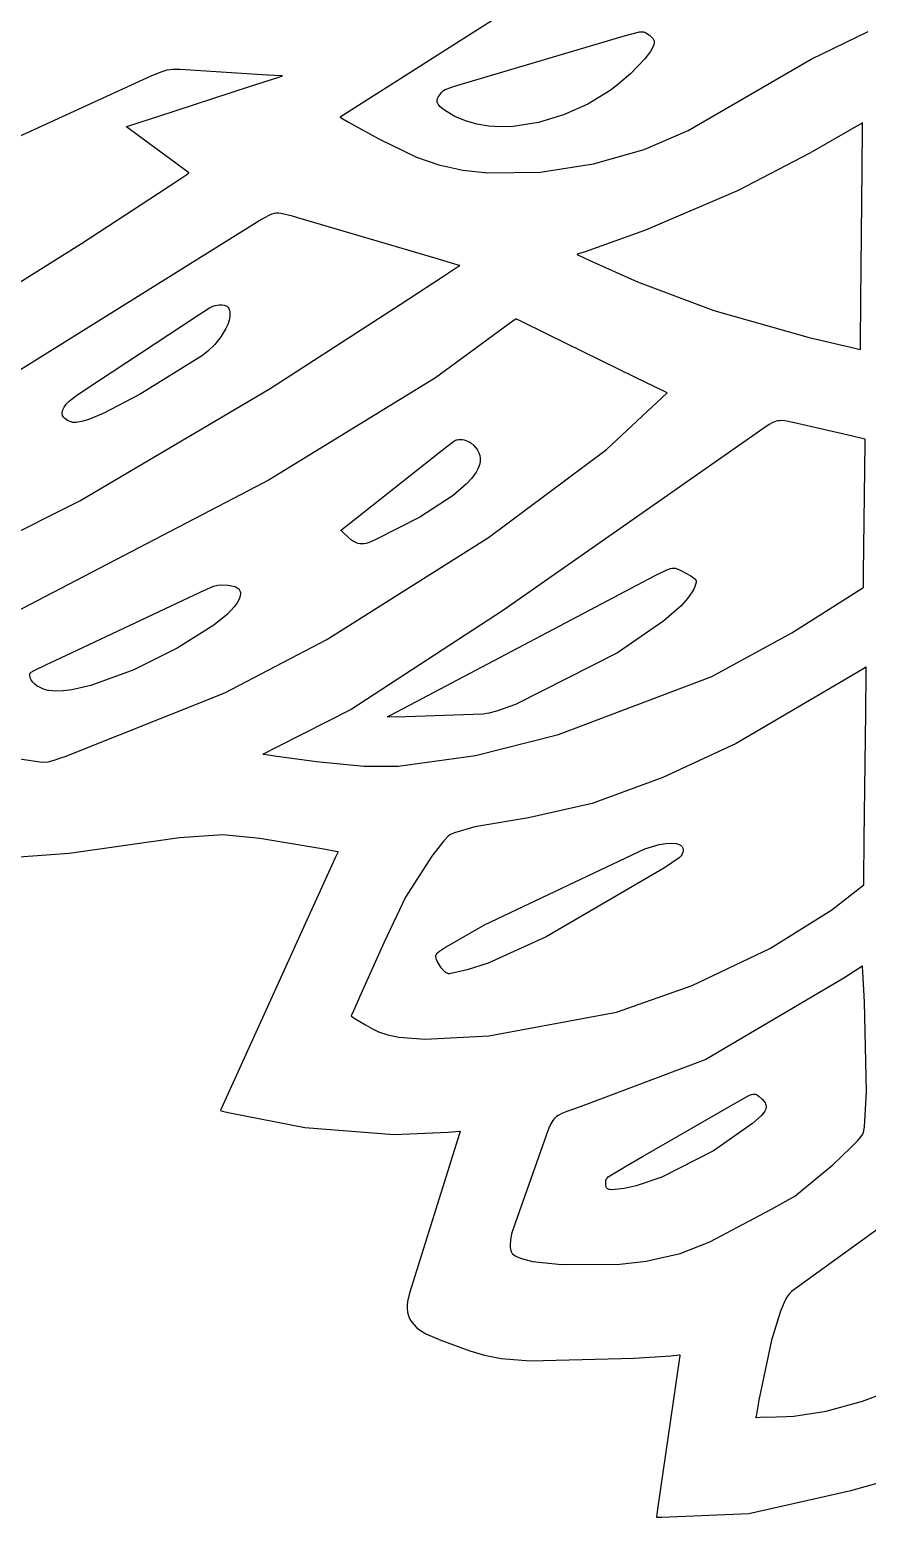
# Model space of a CAD drawing. Extents: x -12.8 to 12.7, y -1.7 to 5.4.
# Drawn here: x -6.621 to -4.652, y -0.181 to 3.315 of the extents above; entities that cross this region are included whole.
import ezdxf

# ---------------------------------------------------------------- set-up
doc = ezdxf.new("R2010")
doc.units = 0

msp = doc.modelspace()

# ---------------------------------------------------------------- linework, layer by layer
at = {"layer": 'Layer 1', "color": 7, "linetype": 'CONTINUOUS'}
for p, q in [((-5.507859, 3.353047), (-5.882815, 3.114495)), ((-5.588386, 3.192429), (-5.22065, 3.300898)), ((-5.22065, 3.300898), (-5.187844, 3.309513)), ((-5.187844, 3.309513), (-5.18324, 3.310065)), ((-5.18324, 3.310065), (-5.179526, 3.310036)), ((-5.179526, 3.310036), (-5.177915, 3.309815)), ((-5.177915, 3.309815), (-5.176424, 3.30946)), ((-5.176424, 3.30946), (-5.175017, 3.308976)), ((-5.175017, 3.308976), (-5.172319, 3.307636)), ((-5.172319, 3.307636), (-5.164302, 3.30203)), ((-5.164302, 3.30203), (-5.160605, 3.298937)), ((-5.160605, 3.298937), (-5.157655, 3.29598)), ((-5.157655, 3.29598), (-5.155423, 3.29312)), ((-5.155423, 3.29312), (-5.154567, 3.291713)), ((-5.154567, 3.291713), (-5.15388, 3.290314)), ((-5.15388, 3.290314), (-5.153359, 3.288918)), ((-5.153359, 3.288918), (-5.152999, 3.28752)), ((-5.152999, 3.28752), (-5.152797, 3.286115)), ((-4.783941, 3.245306), (-4.650082, 3.310476)), ((-5.161878, 3.26403), (-5.174889, 3.246813)), ((-5.157113, 3.272035), (-5.161878, 3.26403)), ((-5.153788, 3.279452), (-5.157113, 3.272035)), ((-5.153787, 3.279454), (-5.153788, 3.279452)), ((-5.153783, 3.279466), (-5.153787, 3.279454)), ((-5.153749, 3.279561), (-5.153783, 3.279466)), ((-5.153499, 3.280317), (-5.153749, 3.279561)), ((-5.153104, 3.281804), (-5.153499, 3.280317)), ((-5.152853, 3.283262), (-5.153104, 3.281804)), ((-5.152749, 3.284698), (-5.152853, 3.283262)), ((-5.152797, 3.286115), (-5.152749, 3.284698)), ((-6.299234, 3.219592), (-6.313265, 3.215472)), ((-6.285092, 3.221325), (-6.299234, 3.219592)), ((-6.26793, 3.221219), (-6.285092, 3.221325)), ((-6.075041, 3.20919), (-6.26793, 3.221219)), ((-5.174889, 3.246813), (-5.209007, 3.211449)), ((-5.073063, 3.077677), (-4.783941, 3.245306)), ((-6.336732, 3.205362), (-7.321144, 2.754786)), ((-6.336722, 3.205367), (-6.336732, 3.205362)), ((-6.336391, 3.205521), (-6.336722, 3.205367)), ((-6.335083, 3.206128), (-6.336391, 3.205521)), ((-6.330097, 3.208415), (-6.335083, 3.206128)), ((-6.313265, 3.215472), (-6.330097, 3.208415)), ((-6.104725, 3.181024), (-6.035874, 3.203386)), ((-6.032426, 3.20651), (-6.075041, 3.20919)), ((-6.035874, 3.203386), (-6.028979, 3.205625)), ((-6.028237, 3.206247), (-6.032426, 3.20651)), ((-6.028979, 3.205625), (-6.027485, 3.206111)), ((-6.027366, 3.206192), (-6.028237, 3.206247)), ((-6.027485, 3.206111), (-6.027259, 3.206184)), ((-6.027283, 3.206187), (-6.027366, 3.206192)), ((-6.027262, 3.206185), (-6.027283, 3.206187)), ((-6.027257, 3.206185), (-6.027262, 3.206185)), ((-6.027259, 3.206184), (-6.027256, 3.206185)), ((-6.027256, 3.206185), (-6.027257, 3.206185)), ((-6.027256, 3.206185), (-6.027256, 3.206185)), ((-6.027256, 3.206185), (-6.027256, 3.206185)), ((-6.027256, 3.206185), (-6.027256, 3.206185)), ((-6.027256, 3.206185), (-6.027256, 3.206185)), ((-5.625081, 3.181468), (-5.601244, 3.188636)), ((-5.601244, 3.188636), (-5.588386, 3.192429)), ((-5.242802, 3.182272), (-5.256379, 3.172111)), ((-5.209007, 3.211449), (-5.242802, 3.182272)), ((-6.31758, 3.11189), (-6.104725, 3.181024)), ((-5.663416, 3.147076), (-5.66341, 3.148561)), ((-5.66326, 3.145604), (-5.663416, 3.147076)), ((-5.66341, 3.148561), (-5.663245, 3.150064)), ((-5.663245, 3.150064), (-5.662919, 3.15159)), ((-5.662919, 3.15159), (-5.662435, 3.153143)), ((-5.662435, 3.153143), (-5.660995, 3.156346)), ((-5.660995, 3.156346), (-5.65893, 3.159708)), ((-5.65893, 3.159708), (-5.652958, 3.167052)), ((-5.652958, 3.167052), (-5.650781, 3.169346)), ((-5.650781, 3.169346), (-5.647998, 3.171818)), ((-5.647998, 3.171818), (-5.644626, 3.174028)), ((-5.644626, 3.174028), (-5.640076, 3.176213)), ((-5.640076, 3.176213), (-5.625081, 3.181468)), ((-5.256379, 3.172111), (-5.309058, 3.140145)), ((-6.385932, 3.089689), (-6.31758, 3.11189)), ((-5.882815, 3.114495), (-5.891157, 3.108952)), ((-5.662941, 3.144142), (-5.66326, 3.145604)), ((-5.66246, 3.142685), (-5.662941, 3.144142)), ((-5.661814, 3.141228), (-5.66246, 3.142685)), ((-5.661004, 3.139768), (-5.661814, 3.141228)), ((-5.658885, 3.136818), (-5.661004, 3.139768)), ((-5.656095, 3.1338), (-5.658885, 3.136818)), ((-5.652628, 3.130681), (-5.656095, 3.1338)), ((-5.643632, 3.123994), (-5.652628, 3.130681)), ((-5.621932, 3.111224), (-5.643632, 3.123994)), ((-5.366022, 3.114577), (-5.425277, 3.096621)), ((-5.309058, 3.140145), (-5.366022, 3.114577)), ((-6.394224, 3.086996), (-6.394222, 3.086997)), ((-6.394223, 3.086995), (-6.394224, 3.086996)), ((-6.394224, 3.086996), (-6.394224, 3.086996)), ((-6.394224, 3.086996), (-6.394224, 3.086996)), ((-6.394224, 3.086996), (-6.394224, 3.086996)), ((-6.394224, 3.086996), (-6.394224, 3.086996)), ((-6.394132, 3.086928), (-6.394223, 3.086995)), ((-6.394222, 3.086997), (-6.394214, 3.086999)), ((-6.394214, 3.086999), (-6.394181, 3.08701)), ((-6.394181, 3.08701), (-6.394048, 3.087053)), ((-6.393532, 3.086485), (-6.394132, 3.086928)), ((-6.394048, 3.087053), (-6.392651, 3.087507)), ((-6.390763, 3.08444), (-6.393532, 3.086485)), ((-6.392651, 3.087507), (-6.385932, 3.089689)), ((-6.363106, 3.064022), (-6.390763, 3.08444)), ((-5.891208, 3.108917), (-5.891209, 3.108917)), ((-5.891209, 3.108917), (-5.891209, 3.108917)), ((-5.891209, 3.108917), (-5.891209, 3.108917)), ((-5.891209, 3.108917), (-5.891209, 3.108917)), ((-5.891209, 3.108917), (-5.891209, 3.108917)), ((-5.891209, 3.108917), (-5.891209, 3.108917)), ((-5.891209, 3.108917), (-5.891208, 3.108917)), ((-5.891205, 3.10892), (-5.891208, 3.108917)), ((-5.891208, 3.108917), (-5.891206, 3.108916)), ((-5.891206, 3.108916), (-5.891199, 3.108911)), ((-5.891157, 3.108952), (-5.891205, 3.10892)), ((-5.891199, 3.108911), (-5.891119, 3.108864)), ((-5.891119, 3.108864), (-5.890723, 3.108631)), ((-5.890723, 3.108631), (-5.889022, 3.107633)), ((-5.889022, 3.107633), (-5.871471, 3.097486)), ((-5.871471, 3.097486), (-5.800554, 3.058399)), ((-5.596855, 3.100549), (-5.621932, 3.111224)), ((-5.570357, 3.09299), (-5.596855, 3.100549)), ((-5.542687, 3.088394), (-5.570357, 3.09299)), ((-5.514095, 3.086611), (-5.542687, 3.088394)), ((-5.48483, 3.087489), (-5.514095, 3.086611)), ((-5.425277, 3.096621), (-5.48483, 3.087489)), ((-5.176622, 3.033601), (-5.073063, 3.077677)), ((-4.677864, 3.087216), (-4.786887, 3.024746)), ((-4.666464, 3.094014), (-4.677864, 3.087216)), ((-4.663765, 3.095638), (-4.666464, 3.094014)), ((-4.66412, 2.987871), (-4.663243, 3.085162)), ((-4.663215, 3.09597), (-4.663765, 3.095638)), ((-4.663243, 3.085162), (-4.663162, 3.094244)), ((-4.663163, 3.096001), (-4.663215, 3.09597)), ((-4.66315, 3.096009), (-4.663163, 3.096001)), ((-4.663162, 3.094244), (-4.663147, 3.095909)), ((-4.663147, 3.096011), (-4.66315, 3.096009)), ((-4.663146, 3.096012), (-4.663147, 3.096011)), ((-4.663147, 3.095909), (-4.663146, 3.096007)), ((-4.663146, 3.096007), (-4.663146, 3.096012)), ((-4.663146, 3.096012), (-4.663146, 3.096012)), ((-4.663146, 3.096012), (-4.663146, 3.096012)), ((-4.663146, 3.096012), (-4.663146, 3.096012)), ((-4.663146, 3.096012), (-4.663146, 3.096012)), ((-4.663146, 3.096012), (-4.663146, 3.096012)), ((-6.277606, 3.000899), (-6.363106, 3.064022)), ((-5.800554, 3.058399), (-5.71167, 3.015203)), ((-5.71167, 3.015203), (-5.659343, 2.997248)), ((-5.295998, 2.999549), (-5.176622, 3.033601)), ((-4.786887, 3.024746), (-4.955286, 2.936733)), ((-6.25015, 2.980628), (-6.277606, 3.000899)), ((-6.265828, 2.965519), (-6.251705, 2.974911)), ((-6.251705, 2.974911), (-6.248057, 2.977342)), ((-6.247451, 2.978636), (-6.25015, 2.980628)), ((-6.248057, 2.977342), (-6.247131, 2.977961)), ((-6.24689, 2.978222), (-6.247451, 2.978636)), ((-6.247131, 2.977961), (-6.246897, 2.978117)), ((-6.246897, 2.978117), (-6.246838, 2.978156)), ((-6.246836, 2.978182), (-6.24689, 2.978222)), ((-6.246838, 2.978156), (-6.246824, 2.978166)), ((-6.246823, 2.978172), (-6.246836, 2.978182)), ((-6.246824, 2.978166), (-6.24682, 2.978168)), ((-6.24682, 2.97817), (-6.246823, 2.978172)), ((-6.246819, 2.978169), (-6.24682, 2.97817)), ((-6.24682, 2.978168), (-6.246819, 2.978169)), ((-6.246819, 2.978169), (-6.246819, 2.978169)), ((-6.246819, 2.978169), (-6.246819, 2.978169)), ((-6.246819, 2.978169), (-6.246819, 2.978169)), ((-6.246819, 2.978169), (-6.246819, 2.978169)), ((-6.246819, 2.978169), (-6.246819, 2.978169)), ((-6.246819, 2.978169), (-6.246819, 2.978169)), ((-6.246819, 2.978169), (-6.246819, 2.978169)), ((-5.659343, 2.997248), (-5.603238, 2.985132)), ((-5.603238, 2.985132), (-5.54421, 2.978496)), ((-5.54421, 2.978496), (-5.420811, 2.980222)), ((-5.420811, 2.980222), (-5.295998, 2.999549)), ((-4.666901, 2.679054), (-4.66412, 2.987871)), ((-6.318568, 2.930634), (-6.265828, 2.965519)), ((-6.499508, 2.812534), (-6.318568, 2.930634)), ((-4.955286, 2.936733), (-5.173701, 2.843534)), ((-6.076435, 2.868859), (-6.080269, 2.866489)), ((-6.069419, 2.873032), (-6.076435, 2.868859)), ((-6.057373, 2.879202), (-6.069419, 2.873032)), ((-6.05199, 2.881248), (-6.057373, 2.879202)), ((-6.046799, 2.882633), (-6.05199, 2.881248)), ((-6.041622, 2.883381), (-6.046799, 2.882633)), ((-6.036283, 2.883516), (-6.041622, 2.883381)), ((-6.030604, 2.883063), (-6.036283, 2.883516)), ((-6.003164, 2.876502), (-6.030604, 2.883063)), ((-5.990963, 2.872907), (-6.003164, 2.876502)), ((-5.665369, 2.776981), (-5.990963, 2.872907)), ((-6.080587, 2.866291), (-6.843571, 2.391052)), ((-6.080579, 2.866296), (-6.080587, 2.866291)), ((-6.080517, 2.866335), (-6.080579, 2.866296)), ((-6.080269, 2.866489), (-6.080517, 2.866335)), ((-5.173701, 2.843534), (-5.317711, 2.792224)), ((-6.913573, 2.552934), (-6.499508, 2.812534)), ((-5.615918, 2.762412), (-5.665369, 2.776981)), ((-5.611236, 2.761033), (-5.615918, 2.762412)), ((-5.334068, 2.786923), (-5.334075, 2.786921)), ((-5.334075, 2.786921), (-5.334075, 2.786921)), ((-5.334075, 2.786921), (-5.334075, 2.786921)), ((-5.334075, 2.786921), (-5.334075, 2.786921)), ((-5.334075, 2.786921), (-5.334075, 2.786921)), ((-5.334075, 2.786921), (-5.334075, 2.786921)), ((-5.334075, 2.786921), (-5.334074, 2.786921)), ((-5.334074, 2.786921), (-5.334071, 2.786919)), ((-5.334071, 2.786919), (-5.33406, 2.786914)), ((-5.33392, 2.78697), (-5.334068, 2.786923)), ((-5.33406, 2.786914), (-5.333944, 2.786856)), ((-5.333944, 2.786856), (-5.333366, 2.786568)), ((-5.331401, 2.787772), (-5.33392, 2.78697)), ((-5.333366, 2.786568), (-5.330867, 2.785331)), ((-5.317711, 2.792224), (-5.331401, 2.787772)), ((-5.330867, 2.785331), (-5.30458, 2.772633)), ((-5.30458, 2.772633), (-5.192009, 2.722105)), ((-5.749896, 2.668983), (-5.648621, 2.735346)), ((-5.648621, 2.735346), (-5.62021, 2.754067)), ((-5.62021, 2.754067), (-5.612721, 2.759013)), ((-5.612721, 2.759013), (-5.6108, 2.760283)), ((-5.610271, 2.760748), (-5.611236, 2.761033)), ((-5.6108, 2.760283), (-5.610313, 2.760605)), ((-5.610313, 2.760605), (-5.610191, 2.760686)), ((-5.61018, 2.760721), (-5.610271, 2.760748)), ((-5.610191, 2.760686), (-5.61016, 2.760706)), ((-5.610157, 2.760715), (-5.61018, 2.760721)), ((-5.61016, 2.760706), (-5.610152, 2.760711)), ((-5.610151, 2.760713), (-5.610157, 2.760715)), ((-5.610152, 2.760711), (-5.61015, 2.760712)), ((-5.61015, 2.760713), (-5.610151, 2.760713)), ((-5.61015, 2.760713), (-5.61015, 2.760713)), ((-5.61015, 2.760713), (-5.61015, 2.760713)), ((-5.61015, 2.760713), (-5.61015, 2.760713)), ((-5.61015, 2.760712), (-5.61015, 2.760713)), ((-5.61015, 2.760713), (-5.61015, 2.760713)), ((-5.61015, 2.760713), (-5.61015, 2.760713)), ((-5.61015, 2.760713), (-5.61015, 2.760713)), ((-5.61015, 2.760712), (-5.61015, 2.760712)), ((-5.192009, 2.722105), (-5.012931, 2.654785)), ((-6.227378, 2.642665), (-6.198607, 2.661025)), ((-6.198607, 2.661025), (-6.190976, 2.664958)), ((-6.190976, 2.664958), (-6.187975, 2.666089)), ((-6.187975, 2.666089), (-6.185185, 2.666844)), ((-6.185185, 2.666844), (-6.175914, 2.668094)), ((-6.175914, 2.668094), (-6.169627, 2.668228)), ((-6.169627, 2.668228), (-6.164168, 2.667563)), ((-6.164168, 2.667563), (-6.161762, 2.666899)), ((-6.161762, 2.666899), (-6.159578, 2.665997)), ((-6.159578, 2.665997), (-6.15762, 2.664845)), ((-6.15762, 2.664845), (-6.155894, 2.663429)), ((-6.155894, 2.663429), (-6.154406, 2.661738)), ((-6.154406, 2.661738), (-6.153159, 2.659758)), ((-6.153159, 2.659758), (-6.152158, 2.657477)), ((-6.152158, 2.657477), (-6.151409, 2.654882)), ((-6.056085, 2.471679), (-5.749896, 2.668983)), ((-4.667817, 2.577301), (-4.666901, 2.679054)), ((-6.459312, 2.48985), (-6.227378, 2.642665)), ((-6.155656, 2.622295), (-6.159938, 2.612587)), ((-6.152627, 2.631916), (-6.155656, 2.622295)), ((-6.151028, 2.641107), (-6.152627, 2.631916)), ((-6.151409, 2.654882), (-6.150917, 2.65196)), ((-6.150686, 2.648699), (-6.151028, 2.641107)), ((-6.150917, 2.65196), (-6.150686, 2.648699)), ((-5.480104, 2.634134), (-5.496673, 2.621651)), ((-5.478595, 2.635273), (-5.480104, 2.634134)), ((-5.478287, 2.635506), (-5.478595, 2.635273)), ((-5.478258, 2.635528), (-5.478287, 2.635506)), ((-5.47825, 2.635534), (-5.478258, 2.635528)), ((-5.478249, 2.635535), (-5.47825, 2.635534)), ((-5.478248, 2.635535), (-5.478249, 2.635535)), ((-5.478245, 2.635534), (-5.478248, 2.635535)), ((-5.478248, 2.635535), (-5.478248, 2.635535)), ((-5.478248, 2.635535), (-5.478248, 2.635535)), ((-5.478248, 2.635535), (-5.478248, 2.635535)), ((-5.478248, 2.635535), (-5.478248, 2.635535)), ((-5.478026, 2.635427), (-5.478245, 2.635534)), ((-5.476577, 2.634718), (-5.478026, 2.635427)), ((-5.46989, 2.631448), (-5.476577, 2.634718)), ((-5.403118, 2.598797), (-5.46989, 2.631448)), ((-5.012931, 2.654785), (-4.788721, 2.591136)), ((-6.171578, 2.593398), (-6.186176, 2.575337)), ((-6.159938, 2.612587), (-6.171578, 2.593398)), ((-5.496673, 2.621651), (-5.66692, 2.496562)), ((-5.196688, 2.497852), (-5.403118, 2.598797)), ((-4.788721, 2.591136), (-4.667941, 2.563535)), ((-6.202362, 2.55939), (-6.214915, 2.549378)), ((-6.186176, 2.575337), (-6.202362, 2.55939)), ((-4.667941, 2.563551), (-4.66794, 2.5636)), ((-4.667941, 2.563539), (-4.667941, 2.563551)), ((-4.667941, 2.563536), (-4.667941, 2.563539)), ((-4.667941, 2.563535), (-4.667941, 2.563536)), ((-4.667941, 2.563536), (-4.667941, 2.563536)), ((-4.667941, 2.563535), (-4.667941, 2.563535)), ((-4.667941, 2.563535), (-4.667941, 2.563535)), ((-4.66794, 2.5636), (-4.667936, 2.564114)), ((-4.667936, 2.564114), (-4.667913, 2.566639)), ((-4.667913, 2.566639), (-4.667817, 2.577301)), ((-6.214915, 2.549378), (-6.361408, 2.457975)), ((-6.484536, 2.473228), (-6.459312, 2.48985)), ((-5.66692, 2.496562), (-6.058444, 2.257102)), ((-5.1304, 2.465437), (-5.196688, 2.497852)), ((-6.524321, 2.445279), (-6.511323, 2.455258)), ((-6.511323, 2.455258), (-6.484536, 2.473228)), ((-6.503636, 2.207645), (-6.056085, 2.471679)), ((-6.361408, 2.457975), (-6.44857, 2.412949)), ((-5.26545, 2.328367), (-5.122358, 2.461504)), ((-5.123884, 2.46225), (-5.1304, 2.465437)), ((-5.122529, 2.461587), (-5.123884, 2.46225)), ((-5.1224, 2.461525), (-5.122529, 2.461587)), ((-5.122369, 2.461509), (-5.1224, 2.461525)), ((-5.122361, 2.461505), (-5.122369, 2.461509)), ((-5.122359, 2.461504), (-5.122361, 2.461505)), ((-5.122358, 2.461504), (-5.122359, 2.461504)), ((-5.122358, 2.461504), (-5.122358, 2.461504)), ((-5.122358, 2.461504), (-5.122358, 2.461504)), ((-6.544948, 2.415332), (-6.544512, 2.418362)), ((-6.544896, 2.412406), (-6.544948, 2.415332)), ((-6.544685, 2.410985), (-6.544896, 2.412406)), ((-6.544512, 2.418362), (-6.543594, 2.421487)), ((-6.543594, 2.421487), (-6.542202, 2.424698)), ((-6.542202, 2.424698), (-6.54034, 2.427988)), ((-6.54034, 2.427988), (-6.53524, 2.434768)), ((-6.53524, 2.434768), (-6.528344, 2.44176)), ((-6.528344, 2.44176), (-6.524321, 2.445279)), ((-6.44857, 2.412949), (-6.484755, 2.398237)), ((-6.544349, 2.409592), (-6.544685, 2.410985)), ((-6.543889, 2.40823), (-6.544349, 2.409592)), ((-6.542588, 2.4056), (-6.543889, 2.40823)), ((-6.540776, 2.403103), (-6.542588, 2.4056)), ((-6.538446, 2.400747), (-6.540776, 2.403103)), ((-6.535592, 2.398541), (-6.538446, 2.400747)), ((-6.532207, 2.396494), (-6.535592, 2.398541)), ((-6.523819, 2.392908), (-6.532207, 2.396494)), ((-6.52105, 2.392056), (-6.523819, 2.392908)), ((-6.519061, 2.391695), (-6.52105, 2.392056)), ((-6.516863, 2.391507), (-6.519061, 2.391695)), ((-6.511867, 2.391635), (-6.516863, 2.391507)), ((-6.499639, 2.393786), (-6.511867, 2.391635)), ((-6.484755, 2.398237), (-6.499639, 2.393786)), ((-4.88251, 2.386928), (-4.897823, 2.376803)), ((-4.87402, 2.391497), (-4.88251, 2.386928)), ((-4.866197, 2.394447), (-4.87402, 2.391497)), ((-4.862347, 2.395348), (-4.866197, 2.394447)), ((-4.858437, 2.395886), (-4.862347, 2.395348)), ((-4.854391, 2.396074), (-4.858437, 2.395886)), ((-4.845587, 2.395452), (-4.854391, 2.396074)), ((-4.823013, 2.390602), (-4.845587, 2.395452)), ((-4.686719, 2.359339), (-4.823013, 2.390602)), ((-5.655614, 2.32387), (-5.631392, 2.342693)), ((-5.631392, 2.342693), (-5.624621, 2.347373)), ((-5.624621, 2.347373), (-5.619906, 2.349911)), ((-5.619906, 2.349911), (-5.617968, 2.350614)), ((-5.617968, 2.350614), (-5.616121, 2.351067)), ((-5.616121, 2.351067), (-5.61325, 2.351482)), ((-5.61325, 2.351482), (-5.608538, 2.351766)), ((-5.608538, 2.351766), (-5.604036, 2.351556)), ((-5.604036, 2.351556), (-5.599726, 2.350868)), ((-5.599726, 2.350868), (-5.595594, 2.349718)), ((-5.595594, 2.349718), (-5.591624, 2.348119)), ((-5.591624, 2.348119), (-5.587799, 2.346088)), ((-5.587799, 2.346088), (-5.584105, 2.343638)), ((-5.584105, 2.343638), (-5.577042, 2.337546)), ((-4.897823, 2.376803), (-5.507503, 1.950586)), ((-4.660448, 2.353318), (-4.686719, 2.359339)), ((-4.660699, 2.038686), (-4.657081, 2.342695)), ((-4.657747, 2.352699), (-4.660448, 2.353318)), ((-4.65711, 2.352553), (-4.657747, 2.352699)), ((-4.656981, 2.352523), (-4.65711, 2.352553)), ((-4.657081, 2.342695), (-4.656966, 2.35242)), ((-4.656969, 2.352521), (-4.656981, 2.352523)), ((-4.656966, 2.35252), (-4.656969, 2.352521)), ((-4.656965, 2.35252), (-4.656966, 2.35252)), ((-4.656966, 2.35242), (-4.656965, 2.352502)), ((-4.656965, 2.352519), (-4.656965, 2.35252)), ((-4.656965, 2.35252), (-4.656965, 2.35252)), ((-4.656965, 2.35252), (-4.656965, 2.35252)), ((-4.656965, 2.35252), (-4.656965, 2.35252)), ((-4.656965, 2.35252), (-4.656965, 2.35252)), ((-4.656965, 2.35252), (-4.656965, 2.35252)), ((-4.656965, 2.352518), (-4.656965, 2.352519)), ((-4.656965, 2.352502), (-4.656965, 2.352518)), ((-5.869646, 2.154135), (-5.655614, 2.32387)), ((-5.577042, 2.337546), (-5.573641, 2.333934)), ((-5.573641, 2.333934), (-5.572802, 2.332974)), ((-5.572802, 2.332974), (-5.572593, 2.332731)), ((-5.572593, 2.332731), (-5.572541, 2.33267)), ((-5.572541, 2.33267), (-5.572528, 2.332655)), ((-5.572528, 2.332655), (-5.572525, 2.332651)), ((-5.572525, 2.332651), (-5.572519, 2.332644)), ((-5.572519, 2.332644), (-5.568133, 2.326704)), ((-5.568133, 2.326704), (-5.564945, 2.320608)), ((-5.564945, 2.320608), (-5.562902, 2.314369)), ((-5.562902, 2.314369), (-5.561953, 2.308002)), ((-5.561953, 2.308002), (-5.562047, 2.301521)), ((-5.542468, 2.121192), (-5.26545, 2.328367)), ((-5.571822, 2.274733), (-5.58163, 2.261016)), ((-5.568071, 2.281532), (-5.571822, 2.274733)), ((-5.565158, 2.288272), (-5.568071, 2.281532)), ((-5.563132, 2.29494), (-5.565158, 2.288272)), ((-5.562047, 2.301521), (-5.563132, 2.29494)), ((-6.058444, 2.257102), (-6.124227, 2.222403)), ((-5.59417, 2.247231), (-5.6258, 2.219908)), ((-5.58163, 2.261016), (-5.59417, 2.247231)), ((-6.124227, 2.222403), (-7.044295, 1.743686)), ((-6.950833, 1.984012), (-6.503636, 2.207645)), ((-5.6258, 2.219908), (-5.703746, 2.169366)), ((-5.703746, 2.169366), (-5.807137, 2.116514)), ((-5.889768, 2.138177), (-5.889767, 2.138178)), ((-5.889767, 2.138176), (-5.889768, 2.138177)), ((-5.889768, 2.138177), (-5.889768, 2.138177)), ((-5.889768, 2.138177), (-5.889768, 2.138177)), ((-5.889768, 2.138177), (-5.889768, 2.138177)), ((-5.889768, 2.138177), (-5.889768, 2.138177)), ((-5.889768, 2.138177), (-5.889768, 2.138177)), ((-5.889768, 2.138177), (-5.889768, 2.138177)), ((-5.889768, 2.138177), (-5.889768, 2.138177)), ((-5.889768, 2.138177), (-5.889768, 2.138177)), ((-5.889767, 2.138178), (-5.889765, 2.138179)), ((-5.889754, 2.138164), (-5.889767, 2.138176)), ((-5.889765, 2.138179), (-5.889758, 2.138185)), ((-5.889758, 2.138185), (-5.889676, 2.13825)), ((-5.889552, 2.137965), (-5.889754, 2.138164)), ((-5.889676, 2.13825), (-5.88927, 2.138572)), ((-5.888484, 2.136918), (-5.889552, 2.137965)), ((-5.88927, 2.138572), (-5.887529, 2.139953)), ((-5.884242, 2.132803), (-5.888484, 2.136918)), ((-5.887529, 2.139953), (-5.869646, 2.154135)), ((-5.87172, 2.121079), (-5.884242, 2.132803)), ((-5.922659, 1.881802), (-5.542468, 2.121192)), ((-5.864692, 2.115251), (-5.87172, 2.121079)), ((-5.859616, 2.111882), (-5.864692, 2.115251)), ((-5.854674, 2.109355), (-5.859616, 2.111882)), ((-5.849812, 2.107622), (-5.854674, 2.109355)), ((-5.844973, 2.106634), (-5.849812, 2.107622)), ((-5.840103, 2.106343), (-5.844973, 2.106634)), ((-5.835147, 2.1067), (-5.840103, 2.106343)), ((-5.830049, 2.107657), (-5.835147, 2.1067)), ((-5.819207, 2.111177), (-5.830049, 2.107657)), ((-5.807137, 2.116514), (-5.819207, 2.111177)), ((-5.726401, 1.728272), (-5.150642, 2.031878)), ((-5.150642, 2.031878), (-5.123044, 2.045698)), ((-5.123044, 2.045698), (-5.114955, 2.048656)), ((-5.114955, 2.048656), (-5.111743, 2.049349)), ((-5.111743, 2.049349), (-5.108858, 2.049593)), ((-5.108858, 2.049593), (-5.10613, 2.049448)), ((-5.10613, 2.049448), (-5.10339, 2.048971)), ((-5.10339, 2.048971), (-5.098547, 2.047608)), ((-5.098547, 2.047608), (-5.089961, 2.044)), ((-5.089961, 2.044), (-5.066554, 2.03094)), ((-5.066554, 2.03094), (-5.06014, 2.026816)), ((-4.660923, 2.01991), (-4.660699, 2.038686)), ((-6.496776, 1.862801), (-6.220697, 1.992862)), ((-6.220697, 1.992862), (-6.188837, 2.006859)), ((-6.188837, 2.006859), (-6.179322, 2.009501)), ((-6.179322, 2.009501), (-6.170854, 2.010251)), ((-6.170854, 2.010251), (-6.154438, 2.009251)), ((-6.154438, 2.009251), (-6.146591, 2.00803)), ((-6.146591, 2.00803), (-6.139394, 2.006115)), ((-6.139394, 2.006115), (-6.136233, 2.004845)), ((-6.136233, 2.004845), (-6.133467, 2.003339)), ((-6.133467, 2.003339), (-6.131374, 2.001786)), ((-6.131374, 2.001786), (-6.129966, 2.000444)), ((-6.129966, 2.000444), (-6.128777, 1.999013)), ((-6.128777, 1.999013), (-6.1278, 1.997498)), ((-6.1278, 1.997498), (-6.127028, 1.995904)), ((-6.127028, 1.995904), (-6.126454, 1.994234)), ((-6.126454, 1.994234), (-6.126072, 1.992493)), ((-5.063309, 1.994055), (-5.074676, 1.978081)), ((-5.059205, 2.001632), (-5.063309, 1.994055)), ((-5.06014, 2.026816), (-5.057883, 2.025019)), ((-5.056223, 2.008905), (-5.059205, 2.001632)), ((-5.057883, 2.025019), (-5.056204, 2.023305)), ((-5.054413, 2.01585), (-5.056223, 2.008905)), ((-5.056204, 2.023305), (-5.055568, 2.022456)), ((-5.055568, 2.022456), (-5.05506, 2.021601)), ((-5.05506, 2.021601), (-5.054675, 2.020732)), ((-5.054675, 2.020732), (-5.054408, 2.019839)), ((-5.054262, 2.016927), (-5.054413, 2.01585)), ((-5.054408, 2.019839), (-5.054254, 2.018913)), ((-5.054207, 2.017945), (-5.054262, 2.016927)), ((-5.054254, 2.018913), (-5.054207, 2.017945)), ((-4.829047, 1.897233), (-4.662106, 2.00295)), ((-4.662106, 2.00295), (-4.660748, 2.003842)), ((-4.660975, 2.015504), (-4.66097, 2.015885)), ((-4.660975, 2.015344), (-4.660975, 2.015504)), ((-4.660962, 2.014875), (-4.660975, 2.015344)), ((-4.66097, 2.015885), (-4.660923, 2.01991)), ((-4.660662, 2.004483), (-4.660962, 2.014875)), ((-4.660748, 2.003842), (-4.660655, 2.003903)), ((-4.660647, 2.003972), (-4.660662, 2.004483)), ((-4.660655, 2.003903), (-4.660647, 2.003908)), ((-4.660646, 2.003923), (-4.660647, 2.003972)), ((-4.660647, 2.003908), (-4.660646, 2.003909)), ((-4.660646, 2.003912), (-4.660646, 2.003923)), ((-4.660646, 2.00391), (-4.660646, 2.003912)), ((-4.660646, 2.003909), (-4.660646, 2.00391)), ((-4.660646, 2.00391), (-4.660646, 2.00391)), ((-4.660646, 2.003909), (-4.660646, 2.003909)), ((-4.660646, 2.003909), (-4.660646, 2.003909)), ((-4.660646, 2.003909), (-4.660646, 2.003909)), ((-4.660646, 2.003909), (-4.660646, 2.003909)), ((-4.660646, 2.003909), (-4.660646, 2.003909)), ((-4.660646, 2.003909), (-4.660646, 2.003909)), ((-6.140325, 1.958773), (-6.156298, 1.941414)), ((-6.133886, 1.967765), (-6.140325, 1.958773)), ((-6.129069, 1.976577), (-6.133886, 1.967765)), ((-6.127407, 1.980825), (-6.129069, 1.976577)), ((-6.126317, 1.984917), (-6.127407, 1.980825)), ((-6.125853, 1.988819), (-6.126317, 1.984917)), ((-6.126072, 1.992493), (-6.125874, 1.990687)), ((-6.125874, 1.990687), (-6.125853, 1.988819)), ((-5.089913, 1.961166), (-5.130344, 1.925252)), ((-5.074676, 1.978081), (-5.089913, 1.961166)), ((-6.156298, 1.941414), (-6.188149, 1.915697)), ((-5.507503, 1.950586), (-5.865733, 1.717513)), ((-5.130344, 1.925252), (-5.239509, 1.850255)), ((-6.188149, 1.915697), (-6.274679, 1.861195)), ((-5.017268, 1.795085), (-4.829047, 1.897233)), ((-6.572846, 1.826965), (-6.496776, 1.862801)), ((-6.274679, 1.861195), (-6.376777, 1.810493)), ((-6.162251, 1.755985), (-5.922659, 1.881802)), ((-6.6107, 1.808802), (-6.580577, 1.823323)), ((-6.580577, 1.823323), (-6.572846, 1.826965)), ((-5.239509, 1.850255), (-5.478793, 1.72889)), ((-6.621206, 1.799919), (-6.621158, 1.800583)), ((-6.621146, 1.796503), (-6.621206, 1.799919)), ((-6.621158, 1.800583), (-6.621067, 1.801137)), ((-6.620591, 1.793222), (-6.621146, 1.796503)), ((-6.621067, 1.801137), (-6.620885, 1.801684)), ((-6.620885, 1.801684), (-6.620583, 1.80224)), ((-6.619585, 1.79008), (-6.620591, 1.793222)), ((-6.620583, 1.80224), (-6.620136, 1.802819)), ((-6.620136, 1.802819), (-6.619516, 1.803438)), ((-6.618169, 1.78708), (-6.619585, 1.79008)), ((-6.619516, 1.803438), (-6.617655, 1.80485)), ((-6.616386, 1.784225), (-6.618169, 1.78708)), ((-6.617655, 1.80485), (-6.6107, 1.808802)), ((-6.614276, 1.78152), (-6.616386, 1.784225)), ((-6.376777, 1.810493), (-6.477659, 1.773475)), ((-5.37821, 1.658386), (-5.017268, 1.795085)), ((-4.693025, 1.793767), (-4.960037, 1.636947)), ((-4.6583, 1.814565), (-4.693025, 1.793767)), ((-4.655051, 1.816514), (-4.6583, 1.814565)), ((-4.655535, 1.708956), (-4.654437, 1.804949)), ((-4.654383, 1.816914), (-4.655051, 1.816514)), ((-4.654437, 1.804949), (-4.654327, 1.814562)), ((-4.65432, 1.816952), (-4.654383, 1.816914)), ((-4.654327, 1.814562), (-4.654303, 1.816645)), ((-4.654304, 1.816962), (-4.65432, 1.816952)), ((-4.6543, 1.816964), (-4.654304, 1.816962)), ((-4.654303, 1.816645), (-4.654299, 1.81696)), ((-4.654299, 1.816964), (-4.6543, 1.816964)), ((-4.654299, 1.81696), (-4.654299, 1.816965)), ((-4.654299, 1.816965), (-4.654299, 1.816965)), ((-4.654299, 1.816965), (-4.654299, 1.816965)), ((-4.654299, 1.816965), (-4.654299, 1.816965)), ((-4.654299, 1.816965), (-4.654299, 1.816964)), ((-6.609248, 1.77657), (-6.614276, 1.78152)), ((-6.603421, 1.772259), (-6.609248, 1.77657)), ((-6.597131, 1.768614), (-6.603421, 1.772259)), ((-6.590716, 1.765663), (-6.597131, 1.768614)), ((-6.584511, 1.763434), (-6.590716, 1.765663)), ((-6.578852, 1.761955), (-6.584511, 1.763434)), ((-6.576486, 1.761507), (-6.578852, 1.761955)), ((-6.560544, 1.760027), (-6.576486, 1.761507)), ((-6.542428, 1.760639), (-6.560544, 1.760027)), ((-6.5224, 1.763187), (-6.542428, 1.760639)), ((-6.53759, 1.60707), (-6.162251, 1.755985)), ((-6.477659, 1.773475), (-6.5224, 1.763187)), ((-5.865733, 1.717513), (-6.038324, 1.629374)), ((-5.774508, 1.702904), (-5.726401, 1.728272)), ((-5.523758, 1.713119), (-5.541747, 1.708433)), ((-5.478793, 1.72889), (-5.523758, 1.713119)), ((-5.780531, 1.699728), (-5.780531, 1.699729)), ((-5.780531, 1.699729), (-5.78053, 1.699729)), ((-5.78053, 1.699728), (-5.780531, 1.699728)), ((-5.780531, 1.699728), (-5.780531, 1.699728)), ((-5.780531, 1.699728), (-5.780531, 1.699728)), ((-5.780531, 1.699728), (-5.780531, 1.699728)), ((-5.780531, 1.699728), (-5.780531, 1.699728)), ((-5.780531, 1.699728), (-5.780531, 1.699728)), ((-5.78053, 1.699729), (-5.780525, 1.699732)), ((-5.780524, 1.699728), (-5.78053, 1.699728)), ((-5.780525, 1.699732), (-5.780504, 1.699743)), ((-5.780497, 1.699727), (-5.780524, 1.699728)), ((-5.780504, 1.699743), (-5.780284, 1.699859)), ((-5.777588, 1.699657), (-5.780497, 1.699727)), ((-5.780284, 1.699859), (-5.779193, 1.700434)), ((-5.779193, 1.700434), (-5.774508, 1.702904)), ((-5.759301, 1.699337), (-5.777588, 1.699657)), ((-5.556197, 1.706101), (-5.759301, 1.699337)), ((-5.541747, 1.708433), (-5.556197, 1.706101)), ((-4.658931, 1.412189), (-4.655535, 1.708956)), ((-5.572842, 1.608966), (-5.37821, 1.658386)), ((-6.777723, 1.620642), (-6.591957, 1.593476)), ((-6.073085, 1.612229), (-6.073094, 1.612224)), ((-6.073094, 1.612224), (-6.073094, 1.612224)), ((-6.073094, 1.612224), (-6.073094, 1.612224)), ((-6.073094, 1.612224), (-6.073094, 1.612224)), ((-6.073094, 1.612224), (-6.073094, 1.612224)), ((-6.073094, 1.612224), (-6.073094, 1.612224)), ((-6.073094, 1.612224), (-6.073094, 1.612224)), ((-6.073094, 1.612224), (-6.073094, 1.612224)), ((-6.073094, 1.612224), (-6.073091, 1.612224)), ((-6.073091, 1.612224), (-6.07308, 1.612222)), ((-6.073019, 1.612261), (-6.073085, 1.612229)), ((-6.07308, 1.612222), (-6.073036, 1.612215)), ((-6.073036, 1.612215), (-6.072571, 1.612144)), ((-6.072705, 1.612415), (-6.073019, 1.612261)), ((-6.038324, 1.629374), (-6.072705, 1.612415)), ((-6.072571, 1.612144), (-6.070301, 1.611798)), ((-6.070301, 1.611798), (-6.045635, 1.608147)), ((-5.75473, 1.584249), (-5.572842, 1.608966)), ((-4.960037, 1.636947), (-5.132645, 1.557324)), ((-6.591957, 1.593476), (-6.57791, 1.594313)), ((-6.57791, 1.594313), (-6.563456, 1.5977)), ((-6.563456, 1.5977), (-6.54566, 1.603954)), ((-6.54566, 1.603954), (-6.53759, 1.60707)), ((-6.045635, 1.608147), (-5.947368, 1.594934)), ((-5.947368, 1.594934), (-5.835696, 1.583986)), ((-5.835696, 1.583986), (-5.75473, 1.584249)), ((-5.132645, 1.557324), (-5.298586, 1.496224)), ((-5.298586, 1.496224), (-5.44813, 1.462572)), ((-5.574578, 1.441152), (-5.622789, 1.427489)), ((-5.44813, 1.462572), (-5.574578, 1.441152)), ((-6.528601, 1.379417), (-6.269147, 1.416419)), ((-6.269147, 1.416419), (-6.167299, 1.423314)), ((-6.167299, 1.423314), (-6.080045, 1.414937)), ((-6.080045, 1.414937), (-5.929449, 1.389817)), ((-5.647884, 1.408418), (-5.675635, 1.372302)), ((-5.637521, 1.419438), (-5.647884, 1.408418)), ((-5.633556, 1.422686), (-5.637521, 1.419438)), ((-5.63192, 1.423683), (-5.633556, 1.422686)), ((-5.622789, 1.427489), (-5.63192, 1.423683)), ((-5.17484, 1.38981), (-5.140955, 1.399567)), ((-5.140955, 1.399567), (-5.125643, 1.402066)), ((-5.125643, 1.402066), (-5.111884, 1.402804)), ((-5.111884, 1.402804), (-5.101017, 1.401893)), ((-5.101017, 1.401893), (-5.096671, 1.400847)), ((-5.096671, 1.400847), (-5.093032, 1.399421)), ((-5.093032, 1.399421), (-5.091474, 1.39857)), ((-5.091474, 1.39857), (-5.090089, 1.397628)), ((-4.660021, 1.316892), (-4.658931, 1.412189)), ((-6.646365, 1.370656), (-6.528601, 1.379417)), ((-5.902713, 1.368621), (-5.969374, 1.222115)), ((-5.929449, 1.389817), (-5.897251, 1.383154)), ((-5.896933, 1.381325), (-5.902713, 1.368621)), ((-5.897251, 1.383154), (-5.89636, 1.382959)), ((-5.896379, 1.382542), (-5.896933, 1.381325)), ((-5.896244, 1.382839), (-5.896379, 1.382542)), ((-5.89636, 1.382959), (-5.896211, 1.382926)), ((-5.896212, 1.382908), (-5.896244, 1.382839)), ((-5.896206, 1.382923), (-5.896212, 1.382908)), ((-5.896211, 1.382926), (-5.896206, 1.382925)), ((-5.896206, 1.382925), (-5.896205, 1.382925)), ((-5.896205, 1.382925), (-5.896206, 1.382923)), ((-5.896205, 1.382925), (-5.896205, 1.382925)), ((-5.675635, 1.372302), (-5.737582, 1.275862)), ((-5.552088, 1.211121), (-5.17484, 1.38981)), ((-5.093948, 1.368861), (-5.128628, 1.344746)), ((-5.090109, 1.372321), (-5.093948, 1.368861)), ((-5.089019, 1.373605), (-5.090109, 1.372321)), ((-5.090089, 1.397628), (-5.088875, 1.396597)), ((-5.088434, 1.374655), (-5.089019, 1.373605)), ((-5.088875, 1.396597), (-5.08783, 1.395478)), ((-5.087944, 1.375713), (-5.088434, 1.374655)), ((-5.087076, 1.377776), (-5.087944, 1.375713)), ((-5.08783, 1.395478), (-5.086953, 1.394273)), ((-5.085794, 1.381689), (-5.087076, 1.377776)), ((-5.086953, 1.394273), (-5.086242, 1.392982)), ((-5.086242, 1.392982), (-5.085696, 1.391608)), ((-5.085129, 1.385305), (-5.085794, 1.381689)), ((-5.085696, 1.391608), (-5.085313, 1.390152)), ((-5.085313, 1.390152), (-5.085092, 1.388616)), ((-5.085031, 1.386999), (-5.085129, 1.385305)), ((-5.085092, 1.388616), (-5.085031, 1.386999)), ((-5.128628, 1.344746), (-5.406986, 1.182531)), ((-4.735275, 1.246572), (-4.660154, 1.305331)), ((-4.660154, 1.305334), (-4.660153, 1.305345)), ((-4.660154, 1.305331), (-4.660154, 1.305334)), ((-4.660154, 1.305331), (-4.660154, 1.305331)), ((-4.660154, 1.305331), (-4.660154, 1.305331)), ((-4.660154, 1.305331), (-4.660154, 1.305331)), ((-4.660153, 1.305391), (-4.660151, 1.305576)), ((-4.660153, 1.305345), (-4.660153, 1.305391)), ((-4.660151, 1.305576), (-4.660128, 1.307525)), ((-4.660128, 1.307525), (-4.660021, 1.316892)), ((-5.737582, 1.275862), (-5.787953, 1.170239)), ((-4.879594, 1.156024), (-4.735275, 1.246572)), ((-5.969374, 1.222115), (-6.151433, 0.82199)), ((-5.64637, 1.157311), (-5.552088, 1.211121)), ((-5.787953, 1.170239), (-5.842456, 1.048216)), ((-5.657854, 1.14914), (-5.64637, 1.157311)), ((-5.406986, 1.182531), (-5.543341, 1.121332)), ((-5.063925, 1.068557), (-4.879594, 1.156024)), ((-5.666406, 1.135671), (-5.666402, 1.136937)), ((-5.666273, 1.134311), (-5.666406, 1.135671)), ((-5.666402, 1.136937), (-5.666268, 1.13812)), ((-5.665996, 1.132844), (-5.666273, 1.134311)), ((-5.666268, 1.13812), (-5.666012, 1.139232)), ((-5.666012, 1.139232), (-5.665642, 1.140285)), ((-5.664981, 1.129547), (-5.665996, 1.132844)), ((-5.665642, 1.140285), (-5.665163, 1.141289)), ((-5.665163, 1.141289), (-5.664584, 1.142258)), ((-5.663302, 1.125686), (-5.664981, 1.129547)), ((-5.664584, 1.142258), (-5.663154, 1.144133)), ((-5.658703, 1.117484), (-5.663302, 1.125686)), ((-5.663154, 1.144133), (-5.66141, 1.146003)), ((-5.66141, 1.146003), (-5.661351, 1.146062)), ((-5.661351, 1.146062), (-5.661344, 1.14607)), ((-5.661344, 1.14607), (-5.661342, 1.146072)), ((-5.661342, 1.146072), (-5.657854, 1.14914)), ((-5.543341, 1.121332), (-5.592467, 1.105316)), ((-5.653602, 1.109992), (-5.658703, 1.117484)), ((-5.647696, 1.103026), (-5.653602, 1.109992)), ((-5.644589, 1.100162), (-5.647696, 1.103026)), ((-5.641456, 1.097936), (-5.644589, 1.100162)), ((-5.639898, 1.097115), (-5.641456, 1.097936)), ((-5.638356, 1.096517), (-5.639898, 1.097115)), ((-5.636837, 1.096162), (-5.638356, 1.096517)), ((-5.636089, 1.096083), (-5.636837, 1.096162)), ((-5.635349, 1.096073), (-5.636089, 1.096083)), ((-5.634618, 1.096134), (-5.635349, 1.096073)), ((-5.592467, 1.105316), (-5.634618, 1.096134)), ((-4.706697, 1.085385), (-5.03131, 0.894863)), ((-4.667374, 1.111285), (-4.706697, 1.085385)), ((-4.663764, 1.113698), (-4.667374, 1.111285)), ((-4.663025, 1.114194), (-4.663764, 1.113698)), ((-4.662956, 1.114241), (-4.663025, 1.114194)), ((-4.662939, 1.114252), (-4.662956, 1.114241)), ((-4.662934, 1.114255), (-4.662939, 1.114252)), ((-4.662933, 1.114256), (-4.662934, 1.114255)), ((-4.662933, 1.114253), (-4.662933, 1.114256)), ((-4.662933, 1.114256), (-4.662933, 1.114256)), ((-4.662933, 1.114256), (-4.662933, 1.114256)), ((-4.662933, 1.114256), (-4.662933, 1.114256)), ((-4.662933, 1.114256), (-4.662933, 1.114256)), ((-4.662932, 1.114233), (-4.662933, 1.114253)), ((-4.662926, 1.114135), (-4.662932, 1.114233)), ((-4.662899, 1.113708), (-4.662926, 1.114135)), ((-4.662102, 1.100088), (-4.662899, 1.113708)), ((-4.658526, 1.029779), (-4.662102, 1.100088)), ((-5.241889, 1.005878), (-5.063925, 1.068557)), ((-5.842456, 1.048216), (-5.859975, 1.0089)), ((-4.653812, 0.818809), (-4.658526, 1.029779)), ((-5.865338, 0.996855), (-5.86535, 0.996828)), ((-5.86535, 0.996828), (-5.86535, 0.996827)), ((-5.86535, 0.996827), (-5.86535, 0.996827)), ((-5.86535, 0.996827), (-5.86535, 0.996827)), ((-5.86535, 0.996827), (-5.86535, 0.996827)), ((-5.86535, 0.996827), (-5.86535, 0.996827)), ((-5.86535, 0.996827), (-5.86535, 0.996827)), ((-5.86535, 0.996827), (-5.865349, 0.996826)), ((-5.865349, 0.996826), (-5.865347, 0.996824)), ((-5.865347, 0.996824), (-5.865317, 0.996805)), ((-5.865268, 0.997013), (-5.865338, 0.996855)), ((-5.865317, 0.996805), (-5.865172, 0.996707)), ((-5.864388, 0.99899), (-5.865268, 0.997013)), ((-5.865172, 0.996707), (-5.864545, 0.996288)), ((-5.864545, 0.996288), (-5.858056, 0.992037)), ((-5.859975, 1.0089), (-5.864388, 0.99899)), ((-5.858056, 0.992037), (-5.831531, 0.975715)), ((-5.541975, 0.950279), (-5.241889, 1.005878)), ((-5.831531, 0.975715), (-5.814921, 0.966444)), ((-5.814921, 0.966444), (-5.80139, 0.95983)), ((-5.80139, 0.95983), (-5.779335, 0.952458)), ((-5.779335, 0.952458), (-5.753384, 0.94715)), ((-5.753384, 0.94715), (-5.691664, 0.942128)), ((-5.691664, 0.942128), (-5.541975, 0.950279)), ((-5.03131, 0.894863), (-5.327359, 0.783198)), ((-6.151433, 0.82199), (-6.171146, 0.778664)), ((-4.955469, 0.796177), (-4.928551, 0.810627)), ((-4.928551, 0.810627), (-4.924336, 0.812241)), ((-4.924336, 0.812241), (-4.920802, 0.813148)), ((-4.920802, 0.813148), (-4.91924, 0.813351)), ((-4.91924, 0.813351), (-4.917788, 0.813393)), ((-4.917788, 0.813393), (-4.916424, 0.813281)), ((-4.916424, 0.813281), (-4.915129, 0.813021)), ((-4.915129, 0.813021), (-4.913883, 0.812618)), ((-4.913883, 0.812618), (-4.912665, 0.812078)), ((-4.912665, 0.812078), (-4.910232, 0.81061)), ((-4.910232, 0.81061), (-4.905906, 0.807258)), ((-4.905906, 0.807258), (-4.899115, 0.801237)), ((-4.6586, 0.73639), (-4.653812, 0.818809)), ((-6.173031, 0.774522), (-6.173035, 0.774512)), ((-6.173035, 0.774512), (-6.173035, 0.774512)), ((-6.173035, 0.774512), (-6.173034, 0.774512)), ((-6.173034, 0.774512), (-6.173029, 0.77451)), ((-6.172776, 0.775081), (-6.173031, 0.774522)), ((-6.173029, 0.77451), (-6.173008, 0.774505)), ((-6.173008, 0.774505), (-6.172919, 0.774481)), ((-6.172919, 0.774481), (-6.172557, 0.774387)), ((-6.171146, 0.778664), (-6.172776, 0.775081)), ((-6.172557, 0.774387), (-6.168731, 0.773408)), ((-6.168731, 0.773408), (-6.150508, 0.768944)), ((-5.358356, 0.772045), (-5.369764, 0.76738)), ((-5.327359, 0.783198), (-5.358356, 0.772045)), ((-5.179071, 0.667019), (-4.955469, 0.796177)), ((-4.895365, 0.769597), (-4.90158, 0.762057)), ((-4.899115, 0.801237), (-4.894108, 0.795497)), ((-4.893155, 0.773067), (-4.895365, 0.769597)), ((-4.894108, 0.795497), (-4.892309, 0.79267)), ((-4.891526, 0.77637), (-4.893155, 0.773067)), ((-4.892309, 0.79267), (-4.890999, 0.789839)), ((-4.890464, 0.779531), (-4.891526, 0.77637)), ((-4.890999, 0.789839), (-4.890191, 0.786977)), ((-4.889953, 0.782575), (-4.890464, 0.779531)), ((-4.890191, 0.786977), (-4.88998, 0.785528)), ((-4.88998, 0.785528), (-4.8899, 0.784061)), ((-4.8899, 0.784061), (-4.889953, 0.782575)), ((-6.150508, 0.768944), (-5.974635, 0.734946)), ((-5.974635, 0.734946), (-5.764411, 0.718596)), ((-5.396273, 0.743204), (-5.40081, 0.733073)), ((-5.391438, 0.751159), (-5.396273, 0.743204)), ((-5.388741, 0.754489), (-5.391438, 0.751159)), ((-5.385767, 0.757478), (-5.388741, 0.754489)), ((-5.382449, 0.760195), (-5.385767, 0.757478)), ((-5.378721, 0.762705), (-5.382449, 0.760195)), ((-5.369764, 0.76738), (-5.378721, 0.762705)), ((-4.921596, 0.743879), (-5.013644, 0.679916)), ((-4.90158, 0.762057), (-4.921596, 0.743879)), ((-4.661042, 0.723118), (-4.6586, 0.73639)), ((-5.764411, 0.718596), (-5.637478, 0.723894)), ((-5.611861, 0.718131), (-5.638506, 0.632775)), ((-5.637478, 0.723894), (-5.610606, 0.726321)), ((-5.609551, 0.725532), (-5.611861, 0.718131)), ((-5.610606, 0.726321), (-5.609264, 0.726464)), ((-5.609329, 0.726242), (-5.609551, 0.725532)), ((-5.609275, 0.726415), (-5.609329, 0.726242)), ((-5.609263, 0.726455), (-5.609275, 0.726415)), ((-5.609264, 0.726464), (-5.609261, 0.726464)), ((-5.60926, 0.726463), (-5.609263, 0.726455)), ((-5.609261, 0.726464), (-5.60926, 0.726465)), ((-5.60926, 0.726465), (-5.60926, 0.726465)), ((-5.60926, 0.726465), (-5.60926, 0.726463)), ((-5.407175, 0.715724), (-5.420263, 0.678626)), ((-5.405888, 0.71937), (-5.407175, 0.715724)), ((-5.40562, 0.720129), (-5.405888, 0.71937)), ((-5.405595, 0.720201), (-5.40562, 0.720129)), ((-5.405589, 0.720219), (-5.405595, 0.720201)), ((-5.405587, 0.720223), (-5.405589, 0.720219)), ((-5.40081, 0.733073), (-5.405587, 0.720224)), ((-5.405587, 0.720224), (-5.405587, 0.720224)), ((-5.405587, 0.720224), (-5.405587, 0.720224)), ((-5.405587, 0.720224), (-5.405587, 0.720224)), ((-5.405587, 0.720224), (-5.405587, 0.720223)), ((-4.690201, 0.687456), (-4.674415, 0.704149)), ((-4.674415, 0.704149), (-4.664244, 0.716697)), ((-4.664244, 0.716697), (-4.662748, 0.719034)), ((-4.662748, 0.719034), (-4.661715, 0.72101)), ((-4.661715, 0.72101), (-4.66138, 0.721857)), ((-4.66138, 0.721857), (-4.661042, 0.723118)), ((-5.420263, 0.678626), (-5.479763, 0.509944)), ((-5.223576, 0.641311), (-5.179071, 0.667019)), ((-5.013644, 0.679916), (-5.135221, 0.618059)), ((-4.732834, 0.646854), (-4.690201, 0.687456)), ((-5.638506, 0.632775), (-5.728056, 0.345447)), ((-5.253642, 0.623507), (-5.228074, 0.638713)), ((-5.228074, 0.638713), (-5.223576, 0.641311)), ((-4.821876, 0.57329), (-4.732834, 0.646854)), ((-5.266892, 0.604836), (-5.266612, 0.609372)), ((-5.266852, 0.600733), (-5.266892, 0.604836)), ((-5.266413, 0.597294), (-5.266852, 0.600733)), ((-5.266612, 0.609372), (-5.266322, 0.611198)), ((-5.266027, 0.595811), (-5.266413, 0.597294)), ((-5.266322, 0.611198), (-5.26607, 0.612066)), ((-5.26607, 0.612066), (-5.265726, 0.612922)), ((-5.26552, 0.594479), (-5.266027, 0.595811)), ((-5.265726, 0.612922), (-5.265273, 0.613777)), ((-5.264885, 0.593293), (-5.26552, 0.594479)), ((-5.265273, 0.613777), (-5.264696, 0.614644)), ((-5.264696, 0.614644), (-5.263102, 0.616463)), ((-5.263102, 0.616463), (-5.260814, 0.618481)), ((-5.260814, 0.618481), (-5.253642, 0.623507)), ((-5.195158, 0.597706), (-5.223355, 0.591451)), ((-5.135221, 0.618059), (-5.195158, 0.597706)), ((-5.264117, 0.592247), (-5.264885, 0.593293)), ((-5.263206, 0.591339), (-5.264117, 0.592247)), ((-5.262148, 0.590561), (-5.263206, 0.591339)), ((-5.260934, 0.58991), (-5.262148, 0.590561)), ((-5.259558, 0.58938), (-5.260934, 0.58991)), ((-5.258012, 0.588966), (-5.259558, 0.58938)), ((-5.254386, 0.588469), (-5.258012, 0.588966)), ((-5.244797, 0.588654), (-5.254386, 0.588469)), ((-5.223355, 0.591451), (-5.244797, 0.588654)), ((-4.878618, 0.54189), (-4.821876, 0.57329)), ((-5.022448, 0.46591), (-4.878618, 0.54189)), ((-5.479763, 0.509944), (-5.488128, 0.484475)), ((-4.626592, 0.496314), (-4.83004, 0.34914)), ((-5.490855, 0.470292), (-5.491773, 0.458774)), ((-5.491773, 0.458774), (-5.49177, 0.453242)), ((-5.488128, 0.484475), (-5.490855, 0.470292)), ((-5.091807, 0.438905), (-5.022448, 0.46591)), ((-5.49177, 0.453242), (-5.491062, 0.447878)), ((-5.491062, 0.447878), (-5.490346, 0.445307)), ((-5.490346, 0.445307), (-5.489336, 0.442834)), ((-5.489336, 0.442834), (-5.488273, 0.440928)), ((-5.488273, 0.440928), (-5.487255, 0.439513)), ((-5.487255, 0.439513), (-5.486059, 0.43814)), ((-5.486059, 0.43814), (-5.48315, 0.435521)), ((-5.48315, 0.435521), (-5.479583, 0.433066)), ((-5.479583, 0.433066), (-5.475392, 0.430769)), ((-5.475392, 0.430769), (-5.465278, 0.426636)), ((-5.465278, 0.426636), (-5.439109, 0.420081)), ((-5.439109, 0.420081), (-5.370859, 0.412791)), ((-5.233581, 0.413334), (-5.171679, 0.420244)), ((-5.171679, 0.420244), (-5.091807, 0.438905)), ((-5.370859, 0.412791), (-5.233581, 0.413334)), ((-5.733512, 0.320008), (-5.733733, 0.309787)), ((-5.7335, 0.320151), (-5.733512, 0.320008)), ((-5.733489, 0.320269), (-5.7335, 0.320151)), ((-5.73332, 0.322107), (-5.733489, 0.320269)), ((-5.732891, 0.32565), (-5.73332, 0.322107)), ((-5.728056, 0.345447), (-5.732891, 0.32565)), ((-4.84533, 0.329236), (-4.856292, 0.30336)), ((-4.841359, 0.335999), (-4.84533, 0.329236)), ((-4.836365, 0.342382), (-4.841359, 0.335999)), ((-4.83004, 0.34914), (-4.836365, 0.342382)), ((-5.733733, 0.309787), (-5.732683, 0.300433)), ((-5.732683, 0.300433), (-5.730457, 0.291889)), ((-5.730457, 0.291889), (-5.727146, 0.284096)), ((-5.727146, 0.284096), (-5.722846, 0.276996)), ((-4.856292, 0.30336), (-4.876806, 0.234873)), ((-5.722846, 0.276996), (-5.717648, 0.27053)), ((-5.717648, 0.27053), (-5.711647, 0.264641)), ((-5.711647, 0.264641), (-5.704934, 0.25927)), ((-5.704934, 0.25927), (-5.689752, 0.24985)), ((-5.689752, 0.24985), (-5.654969, 0.234668)), ((-5.654969, 0.234668), (-5.586389, 0.209716)), ((-4.876806, 0.234873), (-4.906803, 0.093533)), ((-5.586389, 0.209716), (-5.552037, 0.19974)), ((-5.552037, 0.19974), (-5.51266, 0.192134)), ((-5.51266, 0.192134), (-5.444665, 0.186452)), ((-5.444665, 0.186452), (-5.199789, 0.192326)), ((-5.199789, 0.192326), (-5.113486, 0.19843)), ((-5.113486, 0.19843), (-5.094237, 0.200031)), ((-5.094123, 0.18795), (-5.108173, 0.091079)), ((-5.094237, 0.200031), (-5.092634, 0.200171)), ((-5.092686, 0.197858), (-5.094123, 0.18795)), ((-5.092384, 0.199935), (-5.092686, 0.197858)), ((-5.092634, 0.200171), (-5.092359, 0.200196)), ((-5.092356, 0.200133), (-5.092384, 0.199935)), ((-5.092359, 0.200196), (-5.092346, 0.200197)), ((-5.092349, 0.200181), (-5.092356, 0.200133)), ((-5.092347, 0.200193), (-5.092349, 0.200181)), ((-5.092346, 0.200197), (-5.092347, 0.200196)), ((-5.092347, 0.200196), (-5.092347, 0.200193)), ((-4.662757, 0.091351), (-4.474724, 0.163453)), ((-5.108173, 0.091079), (-5.144089, -0.156559)), ((-4.906803, 0.093533), (-4.913207, 0.056434)), ((-4.748506, 0.068121), (-4.662757, 0.091351)), ((-4.913685, 0.053479), (-4.913689, 0.053453)), ((-4.913689, 0.053453), (-4.913689, 0.053453)), ((-4.913689, 0.053453), (-4.913689, 0.053453)), ((-4.913689, 0.053453), (-4.913689, 0.053453)), ((-4.913689, 0.053453), (-4.913689, 0.053453)), ((-4.913689, 0.053453), (-4.913689, 0.053453)), ((-4.913689, 0.053453), (-4.913688, 0.053453)), ((-4.913688, 0.053453), (-4.913684, 0.053453)), ((-4.913652, 0.053683), (-4.913685, 0.053479)), ((-4.913684, 0.053453), (-4.913667, 0.053453)), ((-4.913667, 0.053453), (-4.913495, 0.053454)), ((-4.913207, 0.056434), (-4.913652, 0.053683)), ((-4.913495, 0.053454), (-4.912653, 0.053461)), ((-4.912653, 0.053461), (-4.903411, 0.053567)), ((-4.903411, 0.053567), (-4.86544, 0.054416)), ((-4.86544, 0.054416), (-4.842067, 0.055315)), ((-4.842067, 0.055315), (-4.824233, 0.056343)), ((-4.824233, 0.056343), (-4.748506, 0.068121)), ((-4.690793, -0.118502), (-4.573019, -0.085199)), ((-4.930299, -0.172824), (-4.690793, -0.118502)), ((-5.144089, -0.156559), (-5.14751, -0.180145)), ((-5.135056, -0.181139), (-4.930299, -0.172824)), ((-5.14751, -0.180145), (-5.147681, -0.181323)), ((-5.147681, -0.181323), (-5.147681, -0.181326)), ((-5.147681, -0.181326), (-5.147681, -0.181327)), ((-5.147681, -0.181327), (-5.147681, -0.181327)), ((-5.147681, -0.181327), (-5.147678, -0.181327)), ((-5.147678, -0.181327), (-5.147667, -0.181327)), ((-5.147667, -0.181327), (-5.147617, -0.181326)), ((-5.147617, -0.181326), (-5.147413, -0.181323)), ((-5.147413, -0.181323), (-5.14525, -0.181294)), ((-5.14525, -0.181294), (-5.135056, -0.181139))]:
    msp.add_line(p, q, dxfattribs=at)

doc.saveas('drawing.dxf')
